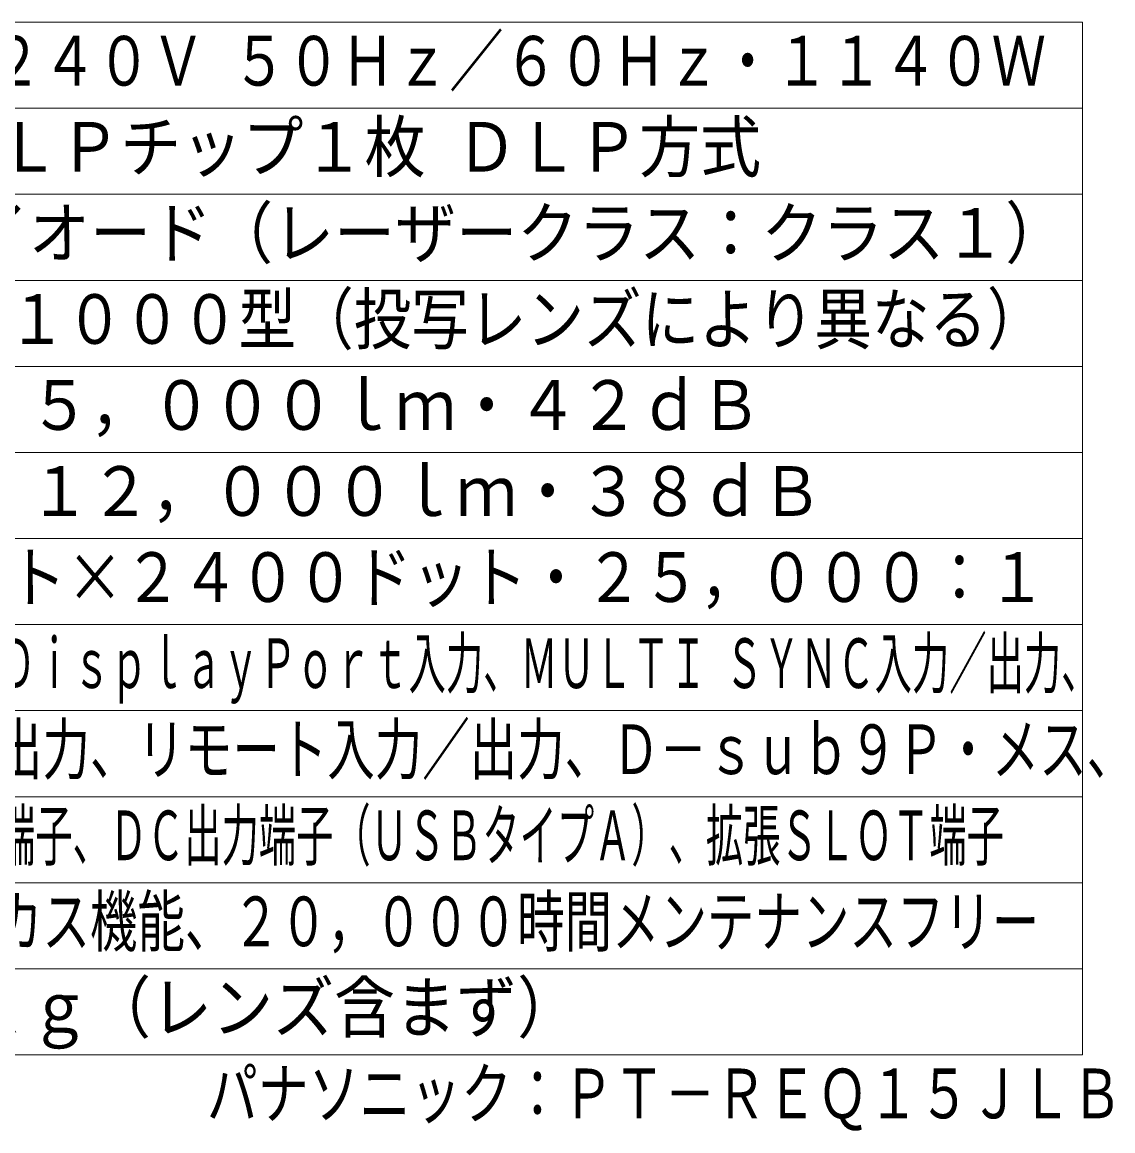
# Model space of a CAD drawing. Units: millimetres on the paper. Extents: x -63 to 64, y -59 to 59.
# Drawn here: x 0.9 to 64.3, y -59 to 5.4 of the extents above; entities that cross this region are included whole.
import ezdxf
from ezdxf.enums import TextEntityAlignment as Align

# ---------------------------------------------------------------- set-up
doc = ezdxf.new("R2010")
doc.units = ezdxf.units.MM
doc.layers.add('0-0_MOJI1', color=7, linetype='Continuous')
doc.layers.add('0-1_相当品', color=4, linetype='Continuous')
doc.layers.add('0-3_WAKU', color=4, linetype='Continuous', lineweight=9)
doc.styles.add('ＭＳ ゴシック', font='')
doc.styles.get('ＭＳ ゴシック').set_extended_font_data('MS Gothic')

msp = doc.modelspace()

# ---------------------------------------------------------------- linework, layer by layer
at = {"layer": '0-3_WAKU', "color": 3}
for p, q in [((-62.513, 5.408), (62.487, 5.408)), ((62.487, -54.592), (62.487, 5.408)), ((-62.513, -54.592), (62.487, -54.592))]:
    msp.add_line(p, q, dxfattribs=at)
at = {"layer": '0-3_WAKU'}
for p, q in [((-62.513, 0.408), (62.487, 0.408)), ((-62.513, -4.592), (62.487, -4.592)), ((-62.513, -9.592), (62.487, -9.592)), ((-62.513, -14.592), (62.487, -14.592)), ((-62.513, -19.592), (62.487, -19.592)), ((-62.513, -24.592), (62.487, -24.592)), ((-62.513, -29.592), (62.487, -29.592)), ((-62.513, -34.592), (62.487, -34.592)), ((-62.513, -39.592), (62.487, -39.592)), ((-62.513, -44.592), (62.487, -44.592)), ((-62.513, -49.592), (62.487, -49.592))]:
    msp.add_line(p, q, dxfattribs=at)

# ---------------------------------------------------------------- texts
at = {"layer": '0-0_MOJI1', "style": 'ＭＳ ゴシック'}
for s, height, width, p in [('ＡＣ１００～２４０Ｖ ５０Ｈｚ／６０Ｈｚ・１１４０Ｗ', 2.889, 0.8, (-20.013, 0.853)), ('０。８型 ＤＬＰチップ１枚 ＤＬＰ方式', 2.889, 0.9, (-20.013, -4.147)), ('レーザーダイオード（レーザークラス：クラス１）', 2.889, 0.9, (-20.013, -9.147)), ('別売・７０～１０００型（投写レンズにより異なる）', 2.886, 0.85, (-20.013, -14.147)), ('ノーマル：１５，０００ｌｍ・４２ｄＢ', 2.889, 0.9, (-20.013, -19.147)), ('静音モード：１２，０００ｌｍ・３８ｄＢ', 2.889, 0.9, (-20.013, -24.147)), ('３８４０ドット×２４００ドット・２５，０００：１', 2.889, 0.85, (-20.013, -29.147)), ('ＨＤＭＩ入力×２、ＤｉｓｐｌａｙＰｏｒｔ入力、ＭＵＬＴＩ ＳＹＮＣ入力／出力、', 2.889, 0.55, (-20.013, -34.147)), ('シリアル入力／出力、リモート入力／出力、Ｄ－ｓｕｂ９Ｐ・メス、', 2.889, 0.7, (-20.013, -39.147)), ('ＬＡＮ端子、ＵＳＢ端子、ＤＣ出力端子（ＵＳＢタイプＡ）、拡張ＳＬＯＴ端子', 2.886, 0.55, (-20.013, -44.147)), ('自動周辺フォーカス機能、２０，０００時間メンテナンスフリー', 2.889, 0.7, (-20.013, -49.147)), ('約２７．０ｋｇ（レンズ含まず）', 2.889, 0.9, (-20.013, -54.147))]:
    msp.add_text(s, height=height, dxfattribs=dict(at, width=width)).set_placement(p, align=Align.BOTTOM_LEFT)
at = {"layer": '0-1_相当品', "style": 'ＭＳ ゴシック', "width": 0.75}
msp.add_text('パナソニック：ＰＴ－ＲＥＱ１５ＪＬＢ', height=2.889, dxfattribs=at).set_placement((11.607, -59.147), align=Align.BOTTOM_LEFT)

doc.saveas('drawing.dxf')
